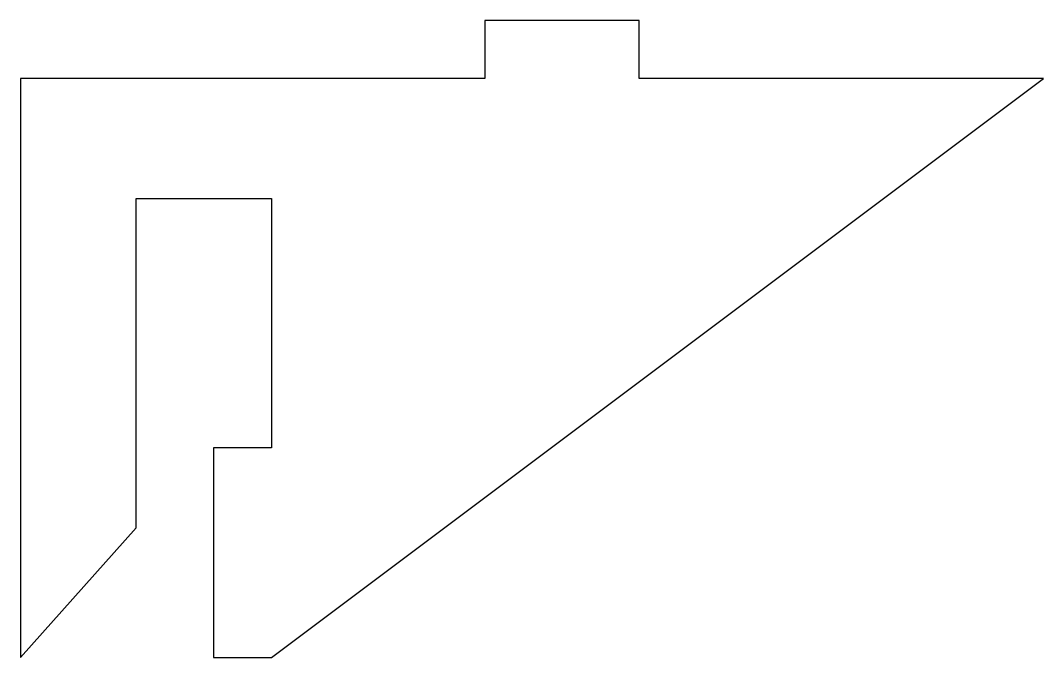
# Model space of a CAD drawing. Header units: millimetres. Extents: x -13 to 40, y 0 to 33.
import ezdxf

# ---------------------------------------------------------------- set-up
doc = ezdxf.new("R2010")
doc.units = ezdxf.units.MM
doc.layers.get('0').update_dxf_attribs({"linetype": 'CONTINUOUS'})

msp = doc.modelspace()

# ---------------------------------------------------------------- linework, layer by layer
msp.add_lwpolyline([(0, 23.783), (0, 10.861), (-3, 10.861), (-3, 0), (0, 0), (40, 30), (19.059, 30), (19.059, 33), (11.052, 33), (11.052, 30), (-13, 30), (-13, 0), (-7, 6.72), (-7, 23.783)], close=True)

doc.saveas('drawing.dxf')
